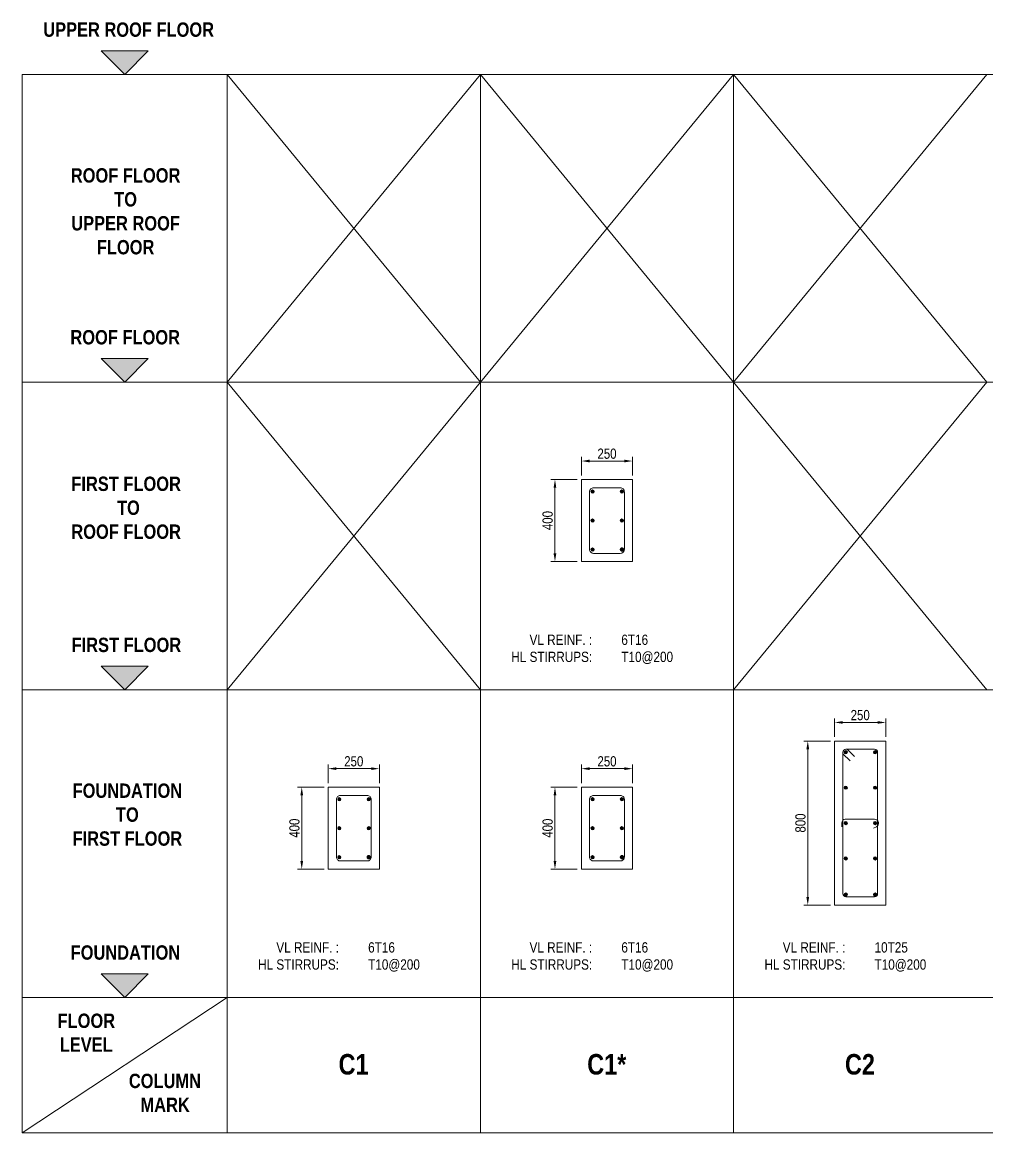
# Model space of a CAD drawing. Header units: millimetres. Extents: x 3921 to 14803, y -5402 to 5937.
# Drawn here: x 3921 to 8627, y 522 to 5937 of the extents above; entities that cross this region are included whole.
import ezdxf

# ---------------------------------------------------------------- set-up
doc = ezdxf.new("R2010")
doc.units = ezdxf.units.MM
doc.header["$LTSCALE"] = 75
doc.header["$PDMODE"] = 3
doc.linetypes.add('HIDDEN', pattern=[9.525, 6.35, -3.175])
for name, color, linetype, lineweight in [('A-ANNO-DIMS', 211, 'Continuous', 9), ('A-DETL', 90, 'Continuous', 9), ('A-DETL-GENF', 92, 'Continuous', 9), ('A-DETL-THIN', 151, 'Continuous', 9), ('G-ANNO-TEXT', 231, 'Continuous', 9)]:
    doc.layers.add(name, color=color, linetype=linetype, lineweight=lineweight)
doc.styles.add('Arial', font='arial.ttf', dxfattribs={"width": 0.8, "height": 50})
doc.styles.add('Arial Narrow_1', font='ARIALN.TTF', dxfattribs={"height": 50})
doc.styles.add('Arial Narrow_B_1', font='ARIALNB.TTF', dxfattribs={"height": 100})
doc.styles.add('Arial Narrow_B_2', font='ARIALNB.TTF', dxfattribs={"height": 70})
doc.dimstyles.new('WYE_STANDARD_-_2_5mm', dxfattribs={"dimscale": 304.8, "dimtxt": 51.01297, "dimasz": 0.131234, "dimexe": 0.065617, "dimexo": 0.065617, "dimgap": 0.032808, "dimtad": 1, "dimdec": 0, "dimzin": 0, "dimdsep": 46, "dimtxsty": 'Arial', "dimsah": 1, "dimcen": 0.09, "dimazin": 0, "dimtfac": 1, "dimtdec": 4, "dimtix": 1, "dimtmove": 0, "dimatfit": 3, "dimfxl": 1, "dimtvp": 1, "dimtolj": 1, "dimtzin": 0, "dimlwd": 13, "dimlwe": 13, "dimarcsym": 2})

# ---------------------------------------------------------------- blocks, each defined once
blk = doc.blocks.new('*D8')
at = {"layer": 'A-ANNO-DIMS', "color": 0, "lineweight": 13, "transparency": 16777216}
for p, q in [((5414, 2227.1), (5414, 2317.4)), ((5454, 2297.4), (5624, 2297.4)), ((5664, 2227.1), (5664, 2317.4))]:
    blk.add_line(p, q, dxfattribs=at)
at = {"layer": 'A-ANNO-DIMS', "color": 0, "transparency": 16777216}
for points in [[(5454, 2304.1), (5454, 2290.8), (5414, 2297.4)], [(5624, 2304.1), (5624, 2290.8), (5664, 2297.4)]]:
    blk.add_solid(points, dxfattribs=at)
at = {"layer": 'Defpoints', "color": 0, "transparency": 16777216}
for p in [(5664, 2297.4), (5414, 2207.1), (5664, 2207.1)]:
    blk.add_point(p, dxfattribs=at)
at = {"layer": 'A-ANNO-DIMS', "color": 0, "lineweight": 13, "transparency": 16777216, "insert": (5539, 2332.9), "char_height": 50, "attachment_point": 5, "style": 'Arial'}
blk.add_mtext('\\A1;250', dxfattribs=at)
blk = doc.blocks.new('*D9')
at = {"layer": 'A-ANNO-DIMS', "color": 0, "lineweight": 13, "transparency": 16777216}
for p, q in [((5394, 2207.2), (5265.1, 2207.2)), ((5285.1, 1847.2), (5285.1, 2167.2)), ((5394, 1807.2), (5265.1, 1807.2))]:
    blk.add_line(p, q, dxfattribs=at)
at = {"layer": 'A-ANNO-DIMS', "color": 0, "transparency": 16777216}
for points in [[(5278.5, 2167.2), (5291.8, 2167.2), (5285.1, 2207.2)], [(5278.5, 1847.2), (5291.8, 1847.2), (5285.1, 1807.2)]]:
    blk.add_solid(points, dxfattribs=at)
at = {"layer": 'Defpoints', "color": 0, "transparency": 16777216}
for p in [(5285.1, 2207.2), (5414, 2207.2), (5414, 1807.2)]:
    blk.add_point(p, dxfattribs=at)
at = {"layer": 'A-ANNO-DIMS', "color": 0, "lineweight": 13, "transparency": 16777216, "insert": (5249.6, 2007.2), "char_height": 50, "attachment_point": 5, "rotation": 90, "style": 'Arial'}
blk.add_mtext('\\A1;400', dxfattribs=at)
blk = doc.blocks.new('*D10')
at = {"layer": 'A-ANNO-DIMS', "color": 0, "lineweight": 13, "transparency": 16777216}
for p, q in [((6649.2, 2227.1), (6649.2, 2317.4)), ((6689.2, 2297.4), (6859.2, 2297.4)), ((6899.2, 2227.1), (6899.2, 2317.4))]:
    blk.add_line(p, q, dxfattribs=at)
at = {"layer": 'A-ANNO-DIMS', "color": 0, "transparency": 16777216}
for points in [[(6689.2, 2304.1), (6689.2, 2290.8), (6649.2, 2297.4)], [(6859.2, 2304.1), (6859.2, 2290.8), (6899.2, 2297.4)]]:
    blk.add_solid(points, dxfattribs=at)
at = {"layer": 'Defpoints', "color": 0, "transparency": 16777216}
for p in [(6899.2, 2297.4), (6649.2, 2207.1), (6899.2, 2207.1)]:
    blk.add_point(p, dxfattribs=at)
at = {"layer": 'A-ANNO-DIMS', "color": 0, "lineweight": 13, "transparency": 16777216, "insert": (6774.2, 2332.9), "char_height": 50, "attachment_point": 5, "style": 'Arial'}
blk.add_mtext('\\A1;250', dxfattribs=at)
blk = doc.blocks.new('*D11')
at = {"layer": 'A-ANNO-DIMS', "color": 0, "lineweight": 13, "transparency": 16777216}
for p, q in [((6629.2, 2207.2), (6500.4, 2207.2)), ((6520.4, 1847.2), (6520.4, 2167.2)), ((6629.2, 1807.2), (6500.4, 1807.2))]:
    blk.add_line(p, q, dxfattribs=at)
at = {"layer": 'A-ANNO-DIMS', "color": 0, "transparency": 16777216}
for points in [[(6513.7, 2167.2), (6527, 2167.2), (6520.4, 2207.2)], [(6513.7, 1847.2), (6527, 1847.2), (6520.4, 1807.2)]]:
    blk.add_solid(points, dxfattribs=at)
at = {"layer": 'Defpoints', "color": 0, "transparency": 16777216}
for p in [(6520.4, 2207.2), (6649.2, 2207.2), (6649.2, 1807.2)]:
    blk.add_point(p, dxfattribs=at)
at = {"layer": 'A-ANNO-DIMS', "color": 0, "lineweight": 13, "transparency": 16777216, "insert": (6484.8, 2007.2), "char_height": 50, "attachment_point": 5, "rotation": 90, "style": 'Arial'}
blk.add_mtext('\\A1;400', dxfattribs=at)
blk = doc.blocks.new('*D12')
at = {"layer": 'A-ANNO-DIMS', "color": 0, "lineweight": 13, "transparency": 16777216}
for p, q in [((6649.2, 3727.1), (6649.2, 3817.4)), ((6689.2, 3797.4), (6859.2, 3797.4)), ((6899.2, 3727.1), (6899.2, 3817.4))]:
    blk.add_line(p, q, dxfattribs=at)
at = {"layer": 'A-ANNO-DIMS', "color": 0, "transparency": 16777216}
for points in [[(6689.2, 3804.1), (6689.2, 3790.8), (6649.2, 3797.4)], [(6859.2, 3804.1), (6859.2, 3790.8), (6899.2, 3797.4)]]:
    blk.add_solid(points, dxfattribs=at)
at = {"layer": 'Defpoints', "color": 0, "transparency": 16777216}
for p in [(6899.2, 3797.4), (6649.2, 3707.1), (6899.2, 3707.1)]:
    blk.add_point(p, dxfattribs=at)
at = {"layer": 'A-ANNO-DIMS', "color": 0, "lineweight": 13, "transparency": 16777216, "insert": (6774.2, 3832.9), "char_height": 50, "attachment_point": 5, "style": 'Arial'}
blk.add_mtext('\\A1;250', dxfattribs=at)
blk = doc.blocks.new('*D13')
at = {"layer": 'A-ANNO-DIMS', "color": 0, "lineweight": 13, "transparency": 16777216}
for p, q in [((6629.2, 3707.2), (6500.4, 3707.2)), ((6520.4, 3347.2), (6520.4, 3667.2)), ((6629.2, 3307.2), (6500.4, 3307.2))]:
    blk.add_line(p, q, dxfattribs=at)
at = {"layer": 'A-ANNO-DIMS', "color": 0, "transparency": 16777216}
for points in [[(6513.7, 3667.2), (6527, 3667.2), (6520.4, 3707.2)], [(6513.7, 3347.2), (6527, 3347.2), (6520.4, 3307.2)]]:
    blk.add_solid(points, dxfattribs=at)
at = {"layer": 'Defpoints', "color": 0, "transparency": 16777216}
for p in [(6520.4, 3707.2), (6649.2, 3707.2), (6649.2, 3307.2)]:
    blk.add_point(p, dxfattribs=at)
at = {"layer": 'A-ANNO-DIMS', "color": 0, "lineweight": 13, "transparency": 16777216, "insert": (6484.8, 3507.2), "char_height": 50, "attachment_point": 5, "rotation": 90, "style": 'Arial'}
blk.add_mtext('\\A1;400', dxfattribs=at)
blk = doc.blocks.new('*D14')
at = {"layer": 'A-ANNO-DIMS', "color": 0, "lineweight": 13, "transparency": 16777216}
for p, q in [((7864.5, 2432.2), (7733.7, 2432.2)), ((7753.7, 1672.2), (7753.7, 2392.2)), ((7864.5, 1632.2), (7733.7, 1632.2))]:
    blk.add_line(p, q, dxfattribs=at)
at = {"layer": 'A-ANNO-DIMS', "color": 0, "transparency": 16777216}
for points in [[(7747, 2392.2), (7760.4, 2392.2), (7753.7, 2432.2)], [(7747, 1672.2), (7760.4, 1672.2), (7753.7, 1632.2)]]:
    blk.add_solid(points, dxfattribs=at)
at = {"layer": 'Defpoints', "color": 0, "transparency": 16777216}
for p in [(7753.7, 2432.2), (7884.5, 2432.2), (7884.5, 1632.2)]:
    blk.add_point(p, dxfattribs=at)
at = {"layer": 'A-ANNO-DIMS', "color": 0, "lineweight": 13, "transparency": 16777216, "insert": (7718.2, 2032.2), "char_height": 50, "attachment_point": 5, "rotation": 90, "style": 'Arial'}
blk.add_mtext('\\A1;800', dxfattribs=at)
blk = doc.blocks.new('*D15')
at = {"layer": 'A-ANNO-DIMS', "color": 0, "lineweight": 13, "transparency": 16777216}
for p, q in [((7884.5, 2452.2), (7884.5, 2542.7)), ((7924.5, 2522.7), (8094.5, 2522.7)), ((8134.5, 2452.2), (8134.5, 2542.7))]:
    blk.add_line(p, q, dxfattribs=at)
at = {"layer": 'A-ANNO-DIMS', "color": 0, "transparency": 16777216}
for points in [[(7924.5, 2529.4), (7924.5, 2516.1), (7884.5, 2522.7)], [(8094.5, 2529.4), (8094.5, 2516.1), (8134.5, 2522.7)]]:
    blk.add_solid(points, dxfattribs=at)
at = {"layer": 'Defpoints', "color": 0, "transparency": 16777216}
for p in [(8134.5, 2522.7), (7884.5, 2432.2), (8134.5, 2432.2)]:
    blk.add_point(p, dxfattribs=at)
at = {"layer": 'A-ANNO-DIMS', "color": 0, "lineweight": 13, "transparency": 16777216, "insert": (8009.5, 2558.3), "char_height": 50, "attachment_point": 5, "style": 'Arial'}
blk.add_mtext('\\A1;250', dxfattribs=at)
blk = doc.blocks.new('X')
at = {"layer": 'A-DETL-THIN'}
for p, q in [((1235.2, 0), (0, -1500)), ((0, 0), (1235.2, -1500))]:
    blk.add_line(p, q, dxfattribs=at)

msp = doc.modelspace()

# ---------------------------------------------------------------- hatches: boundary and pattern name
at = {"layer": 'A-DETL-GENF'}
for points in [[(4421.4, 5681.9), (4536.4, 5796.9), (4306.4, 5796.9)], [(4421.4, 4181.9), (4536.4, 4296.9), (4306.4, 4296.9)], [(4421.4, 4181.9), (4536.4, 4296.9), (4306.4, 4296.9)], [(4421.4, 2681.9), (4536.4, 2796.9), (4306.4, 2796.9)], [(4421.4, 1181.9), (4536.4, 1296.9), (4306.4, 1296.9)]]:
    msp.add_hatch(color=7, dxfattribs=at).paths.add_polyline_path(points, flags=0)
for points in [[(6711.6, 3648.6, 1), (6695.6, 3648.6, 1)], [(6855.2, 3648.6, 1), (6839.2, 3648.6, 1)], [(6711.6, 3507.2, 1), (6695.6, 3507.2, 1)], [(6855.2, 3507.2, 1), (6839.2, 3507.2, 1)], [(6711.6, 3365.8, 1), (6695.6, 3365.8, 1)], [(7946.9, 2377.3, 1), (7930.9, 2377.3, 1)], [(8090.4, 2377.3, 1), (8074.4, 2377.3, 1)], [(7946.9, 2204.7, 1), (7930.9, 2204.7, 1)], [(8090.4, 2204.7, 1), (8074.4, 2204.7, 1)], [(5476.4, 2148.6, 1), (5460.4, 2148.6, 1)], [(5620, 2148.6, 1), (5604, 2148.6, 1)], [(6711.6, 2148.6, 1), (6695.6, 2148.6, 1)], [(6855.2, 2148.6, 1), (6839.2, 2148.6, 1)], [(5476.4, 2007.2, 1), (5460.4, 2007.2, 1)], [(5620, 2007.2, 1), (5604, 2007.2, 1)], [(6711.6, 2007.2, 1), (6695.6, 2007.2, 1)], [(6855.2, 2007.2, 1), (6839.2, 2007.2, 1)], [(7946.9, 2032.2, 1), (7930.9, 2032.2, 1)], [(8090.4, 2032.2, 1), (8074.4, 2032.2, 1)], [(5476.4, 1865.8, 1), (5460.4, 1865.8, 1)], [(6711.6, 1865.8, 1), (6695.6, 1865.8, 1)], [(7946.9, 1859.6, 1), (7930.9, 1859.6, 1)], [(8090.4, 1859.6, 1), (8074.4, 1859.6, 1)], [(7946.9, 1683.6, 1), (7930.9, 1683.6, 1)], [(8090.4, 1683.6, 1), (8074.4, 1683.6, 1)]]:
    msp.add_hatch(color=4, dxfattribs=at).paths.add_polyline_path(points)
at = {"layer": 'A-DETL-GENF', "linetype": 'HIDDEN'}
for points in [[(6855.2, 3365.8, 1), (6839.2, 3365.8, 1)], [(5620, 1865.8, 1), (5604, 1865.8, 1)], [(6855.2, 1865.8, 1), (6839.2, 1865.8, 1)]]:
    msp.add_hatch(color=4, dxfattribs=at).paths.add_polyline_path(points)

# ---------------------------------------------------------------- linework, layer by layer
at = {"layer": 'A-DETL'}
for p, q in [((4306.4, 5796.9), (4421.4, 5681.9)), ((4536.4, 5796.9), (4306.4, 5796.9)), ((4421.4, 5681.9), (4536.4, 5796.9)), ((3921.4, 5681.9), (3921.4, 521.9)), ((3921.4, 5681.9), (14803.3, 5681.9)), ((4921.4, 5681.9), (4921.4, 521.9)), ((4306.4, 4296.9), (4421.4, 4181.9)), ((4536.4, 4296.9), (4306.4, 4296.9)), ((4306.4, 4296.9), (4421.4, 4181.9)), ((4536.4, 4296.9), (4306.4, 4296.9)), ((4421.4, 4181.9), (4536.4, 4296.9)), ((4421.4, 4181.9), (4536.4, 4296.9)), ((3921.4, 4181.9), (14803.3, 4181.9)), ((4306.4, 2796.9), (4421.4, 2681.9)), ((4536.4, 2796.9), (4306.4, 2796.9)), ((4421.4, 2681.9), (4536.4, 2796.9)), ((3921.4, 2681.9), (14803.3, 2681.9)), ((7946, 2392.2), (7981.4, 2356.8)), ((7924.5, 2370.3), (7959.8, 2335)), ((4306.4, 1296.9), (4421.4, 1181.9)), ((4536.4, 1296.9), (4306.4, 1296.9)), ((4421.4, 1181.9), (4536.4, 1296.9)), ((3921.4, 521.9), (4921.4, 1181.9)), ((3921.4, 1181.9), (14803.3, 1181.9)), ((3921.4, 521.9), (14803.3, 521.9))]:
    msp.add_line(p, q, dxfattribs=at)
msp.add_lwpolyline([(8094.5, 1687.2), (8094.5, 2377.2, 0.414214), (8079.5, 2392.2), (7939.5, 2392.2, 0.414214), (7924.5, 2377.2), (7924.5, 1687.2, 0.414214), (7939.5, 1672.2), (8079.5, 1672.2, 0.414214)], format="xyb", close=True, dxfattribs=at)
msp.add_lwpolyline([(7919.8, 2014.2), (7919.8, 2033.1, -0.433862), (7936.5, 2051), (8079.3, 2051.2, -0.762368), (8089.5, 2014), (8074.7, 2007)], format="xyb", dxfattribs=at)
at = {"layer": 'A-DETL-GENF', "color": 3}
for points in [[(6649.2, 3707.2), (6899.2, 3707.2), (6899.2, 3307.2), (6649.2, 3307.2)], [(8134.5, 2432.2), (8134.5, 1632.2), (7884.5, 1632.2), (7884.5, 2432.2)], [(5414, 2207.2), (5664, 2207.2), (5664, 1807.2), (5414, 1807.2)], [(6649.2, 2207.2), (6899.2, 2207.2), (6899.2, 1807.2), (6649.2, 1807.2)]]:
    msp.add_lwpolyline(points, close=True, dxfattribs=at)
for points in [[(6709.2, 3667.2), (6839.2, 3667.2, -0.414214), (6859.2, 3647.2), (6859.2, 3367.2, -0.414214), (6839.2, 3347.2), (6709.2, 3347.2, -0.414214), (6689.2, 3367.2), (6689.2, 3647.2, -0.414214)], [(5474, 2167.2), (5604, 2167.2, -0.414214), (5624, 2147.2), (5624, 1867.2, -0.414214), (5604, 1847.2), (5474, 1847.2, -0.414214), (5454, 1867.2), (5454, 2147.2, -0.414214)], [(6709.2, 2167.2), (6839.2, 2167.2, -0.414214), (6859.2, 2147.2), (6859.2, 1867.2, -0.414214), (6839.2, 1847.2), (6709.2, 1847.2, -0.414214), (6689.2, 1867.2), (6689.2, 2147.2, -0.414214)]]:
    msp.add_lwpolyline(points, format="xyb", close=True, dxfattribs=at)
at = {"layer": 'A-DETL-GENF', "color": 2}
for centre in [(6703.6, 3648.6), (6847.2, 3648.6), (6703.6, 3507.2), (6847.2, 3507.2), (6703.6, 3365.8), (7938.9, 2377.3), (8082.4, 2377.3), (7938.9, 2204.7), (8082.4, 2204.7), (5468.4, 2148.6), (5612, 2148.6), (6703.6, 2148.6), (6847.2, 2148.6), (5468.4, 2007.2), (5612, 2007.2), (6703.6, 2007.2), (6847.2, 2007.2), (7938.9, 2032.2), (8082.4, 2032.2), (5468.4, 1865.8), (6703.6, 1865.8), (7938.9, 1859.6), (8082.4, 1859.6), (7938.9, 1683.6), (8082.4, 1683.6)]:
    msp.add_circle(centre, 8, dxfattribs=at)
at = {"layer": 'A-DETL-GENF', "color": 2, "linetype": 'HIDDEN'}
for centre in [(6847.2, 3365.8), (5612, 1865.8), (6847.2, 1865.8)]:
    msp.add_circle(centre, 8, dxfattribs=at)
at = {"layer": 'A-DETL-THIN'}
for p, q in [((6156.6, 5681.9), (6156.6, 521.9)), ((7391.9, 5681.9), (7391.9, 521.9))]:
    msp.add_line(p, q, dxfattribs=at)

# ---------------------------------------------------------------- block references
for p in [(4921.4, 5681.9), (6156.6, 5681.9), (7391.9, 5681.9), (4921.4, 4181.9), (7391.9, 4181.9)]:
    msp.add_blockref('X', p, dxfattribs=at)

# ---------------------------------------------------------------- texts
at = {"layer": 'G-ANNO-TEXT', "color": 7, "lineweight": 13}
for s, insert, char_height, width, attachment_point, style in [('UPPER ROOF FLOOR', (4024.2, 5936), 70, 895.539, 1, 'Arial Narrow_B_2'), ('ROOF FLOOR', (4156.5, 4436), 70, 658.987, 1, 'Arial Narrow_B_2'), ('FIRST FLOOR', (4162.3, 2936), 70, 809.704, 1, 'Arial Narrow_B_2'), ('FOUNDATION', (4157.8, 1436), 70, 683.038, 1, 'Arial Narrow_B_2'), ('FLOOR', (4093.9, 1103.1), 70, 346.329, 1, 'Arial Narrow_B_2'), ('LEVEL', (4104.5, 986.7), 70, 319.072, 1, 'Arial Narrow_B_2'), ('\\pxqc;C1', (5537.8, 855.2), 100, 1232.907, 5, 'Arial Narrow_B_1'), ('\\pxqc;C1*', (6773.1, 855.2), 100, 1232.907, 5, 'Arial Narrow_B_1'), ('\\pxqc;C2', (8008.3, 855.2), 100, 1232.907, 5, 'Arial Narrow_B_1'), ('COLUMN ', (4441.6, 809.9), 70, 439.325, 1, 'Arial Narrow_B_2'), ('MARK', (4498.5, 693.5), 70, 293.418, 1, 'Arial Narrow_B_2')]:
    msp.add_mtext(s, dxfattribs=dict(at, insert=insert, char_height=char_height, width=width, attachment_point=attachment_point, style=style))
at = {"layer": 'G-ANNO-TEXT', "color": 7, "attachment_point": 1}
for s, insert, char_height, width, style in [('\\pxqc;ROOF FLOOR \\PTO \\PUPPER ROOF FLOOR', (4102.6, 5225.1), 70, 646.5, 'Arial Narrow_B_2'), ('\\pxqc;FIRST FLOOR  TO \\PROOF FLOOR', (4158.6, 3721.4), 70, 539.574, 'Arial Narrow_B_2'), ('\\pxqr;VL REINF. : \\PHL STIRRUPS:', (6086.6, 2950.9), 50, 615.308, 'Arial Narrow_1'), ('\\pxql;6T16\\PT10@200', (6844.2, 2950.9), 50, 615.308, 'Arial Narrow_1'), ('\\pxqc;FOUNDATION TO \\PFIRST FLOOR', (4157.8, 2225.1), 70, 553.356, 'Arial Narrow_B_2'), ('\\pxqr;VL REINF. : \\PHL STIRRUPS:', (4851.4, 1450.9), 50, 615.308, 'Arial Narrow_1'), ('\\pxql;6T16\\PT10@200', (5609, 1450.9), 50, 615.308, 'Arial Narrow_1'), ('\\pxqr;VL REINF. : \\PHL STIRRUPS:', (6086.6, 1450.9), 50, 615.308, 'Arial Narrow_1'), ('\\pxql;6T16\\PT10@200', (6844.2, 1450.9), 50, 615.308, 'Arial Narrow_1'), ('\\pxqr;VL REINF. : \\PHL STIRRUPS:', (7321.9, 1450.9), 50, 615.308, 'Arial Narrow_1'), ('10T25\\P\\pxql;T10@200', (8079.5, 1450.9), 50, 615.308, 'Arial Narrow_1')]:
    msp.add_mtext(s, dxfattribs=dict(at, insert=insert, char_height=char_height, width=width, style=style))

# ---------------------------------------------------------------- dimensions: what is measured, and where the dimension line sits
at = {"layer": 'A-ANNO-DIMS', "lineweight": 13}
for base, p1, p2, picture, middle in [((6899.2, 3797.4), (6649.2, 3707.1), (6899.2, 3707.1), '*D12', (6774.2, 3832.9)), ((8134.5, 2522.7), (7884.5, 2432.2), (8134.5, 2432.2), '*D15', (8009.5, 2558.3)), ((5664, 2297.4), (5414, 2207.1), (5664, 2207.1), '*D8', (5539, 2332.9)), ((6899.2, 2297.4), (6649.2, 2207.1), (6899.2, 2207.1), '*D10', (6774.2, 2332.9))]:
    dim = msp.add_linear_dim(base=base, p1=p1, p2=p2, dimstyle='WYE_STANDARD_-_2_5mm', override={"dimpost": '<>', "dimfxl": 200}, dxfattribs=at)
    dim.commit()
    dim.dimension.update_dxf_attribs({"geometry": picture, "text_midpoint": middle})
for base, p1, p2, picture, middle in [((6520.4, 3707.2), (6649.2, 3307.2), (6649.2, 3707.2), '*D13', (6484.8, 3507.2)), ((7753.7, 2432.2), (7884.5, 1632.2), (7884.5, 2432.2), '*D14', (7718.2, 2032.2)), ((5285.1, 2207.2), (5414, 1807.2), (5414, 2207.2), '*D9', (5249.6, 2007.2)), ((6520.4, 2207.2), (6649.2, 1807.2), (6649.2, 2207.2), '*D11', (6484.8, 2007.2))]:
    dim = msp.add_linear_dim(base=base, p1=p1, p2=p2, angle=90, dimstyle='WYE_STANDARD_-_2_5mm', override={"dimpost": '<>', "dimfxl": 600}, dxfattribs=at)
    dim.commit()
    dim.dimension.update_dxf_attribs({"geometry": picture, "text_midpoint": middle})

doc.saveas('drawing.dxf')
